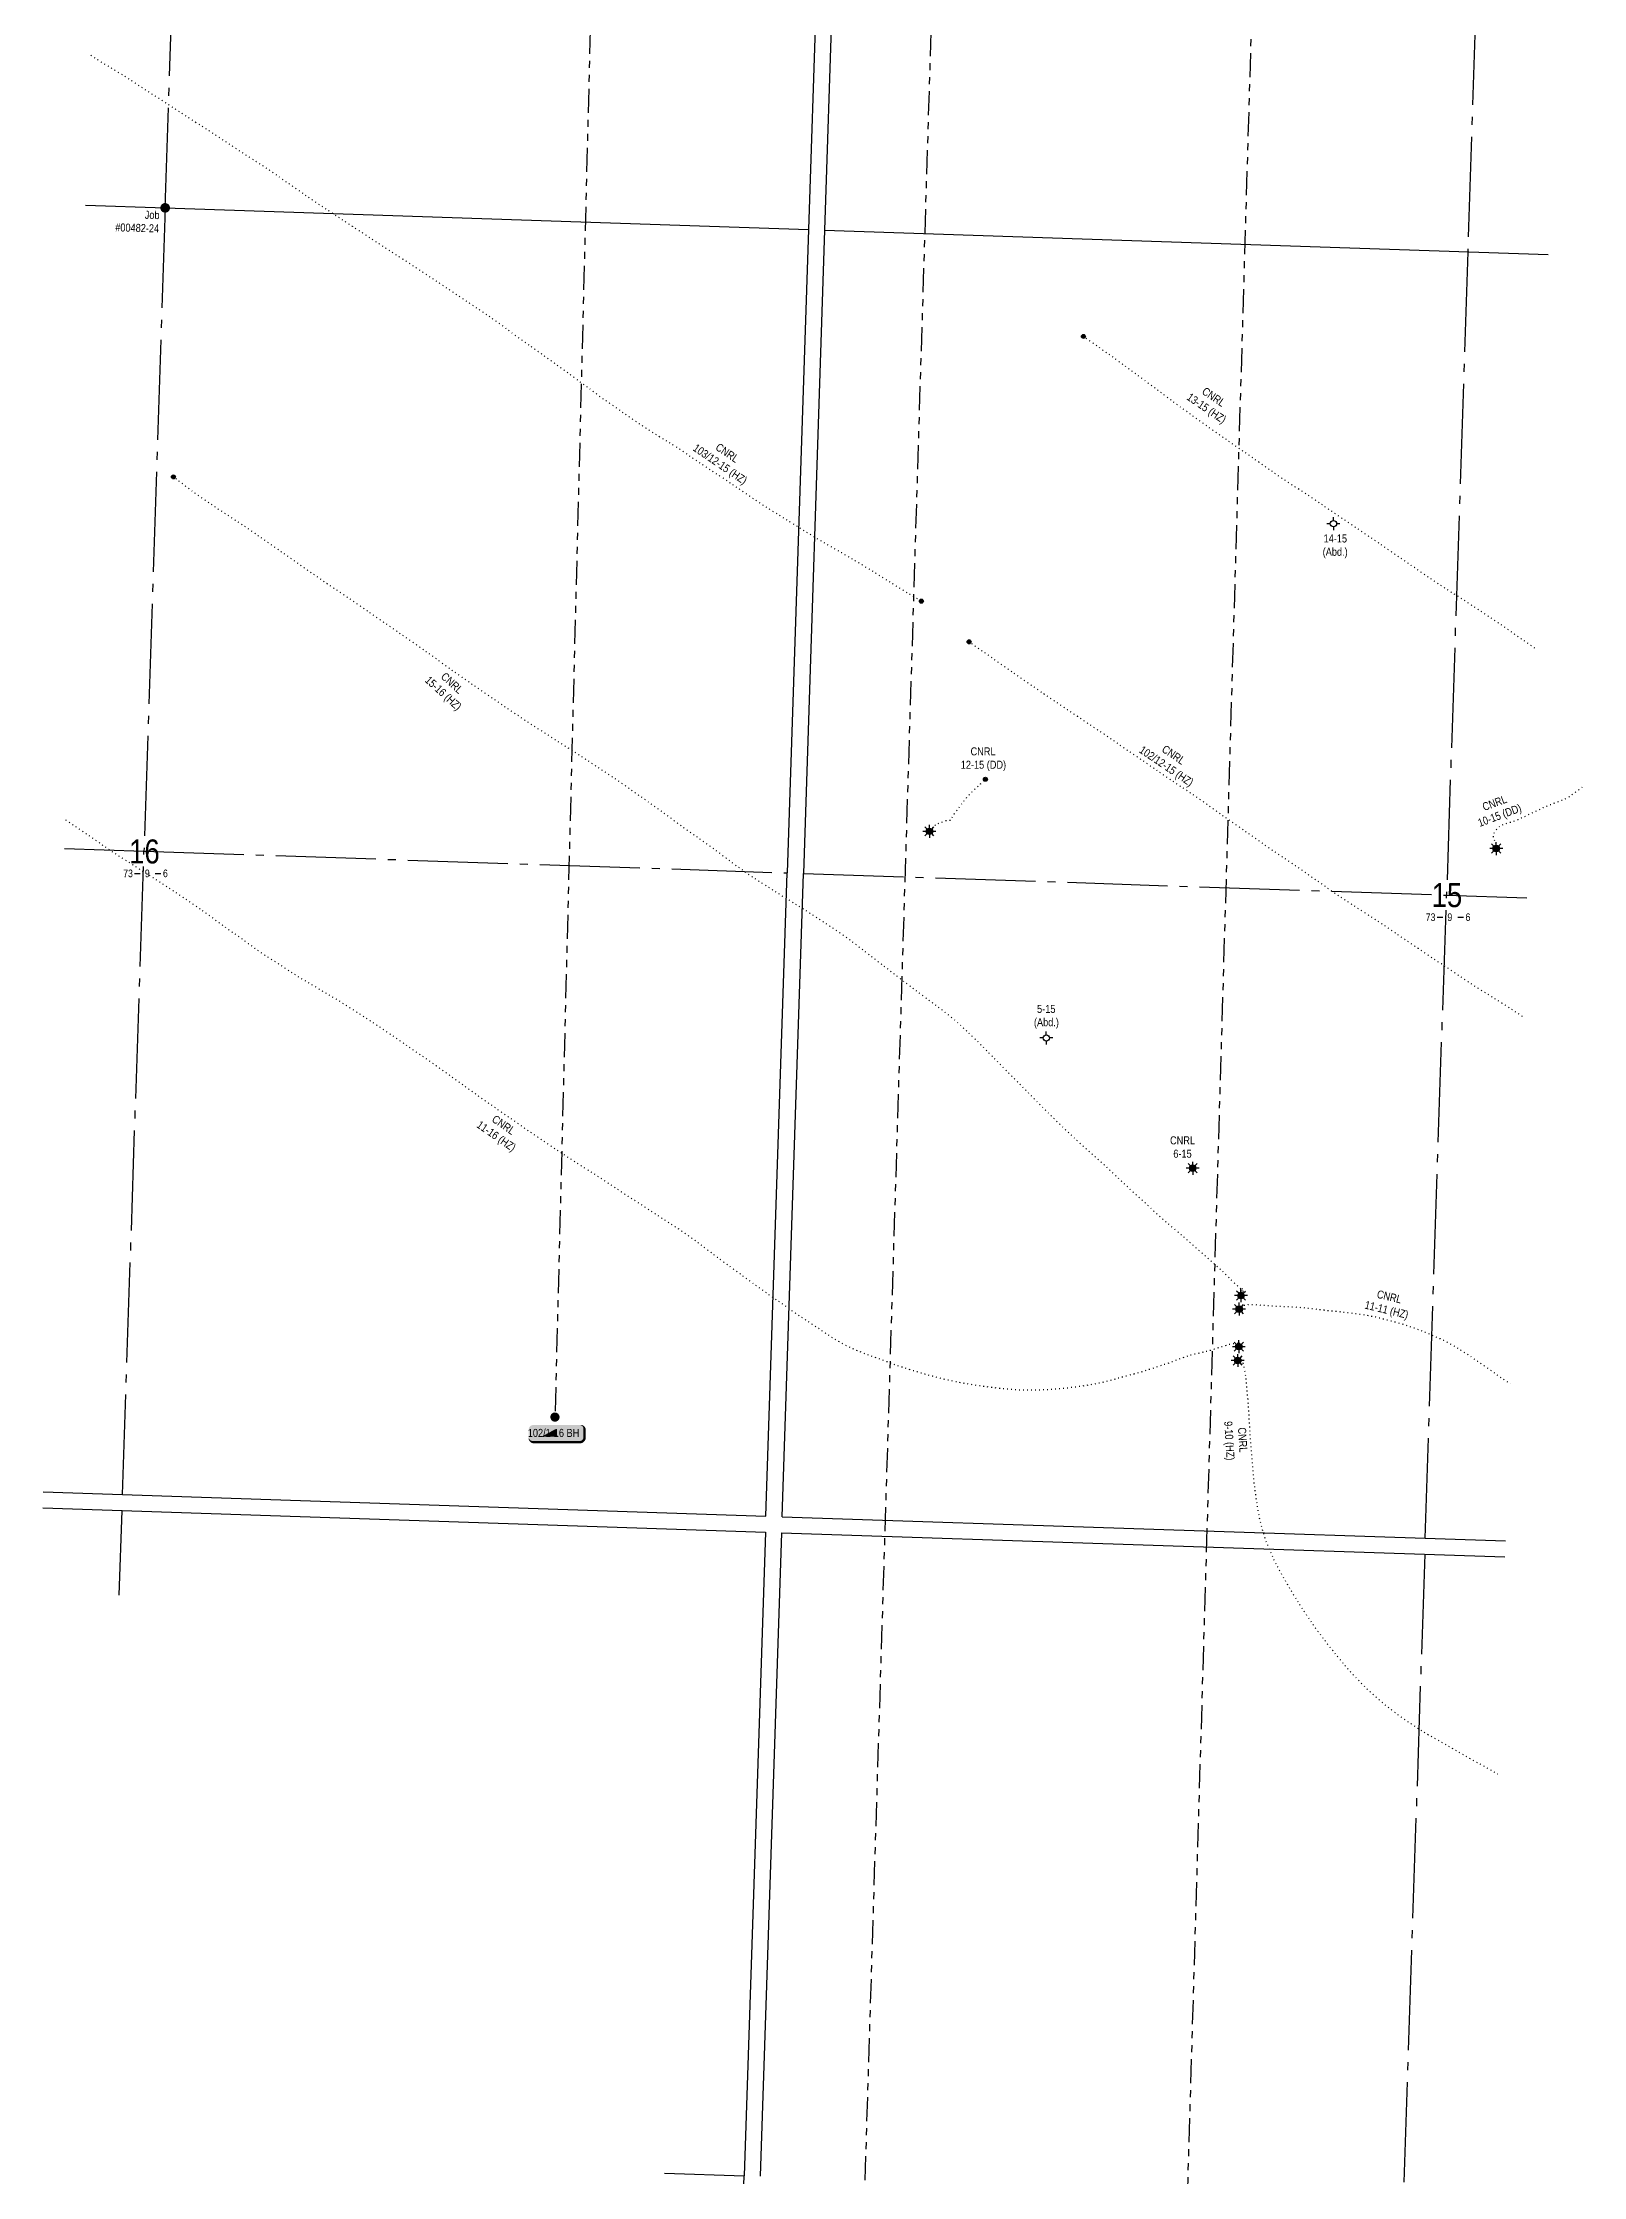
# Model space of a CAD drawing. Extents: x 352640 to 362586, y 6129835 to 6140596.
# Drawn here: x 352640 to 354565, y 6131570 to 6134236 of the extents above; entities that cross this region are included whole.
import ezdxf
from ezdxf.enums import TextEntityAlignment as Align

# ---------------------------------------------------------------- set-up
doc = ezdxf.new("R2010")
doc.units = 0
doc.header["$LTSCALE"] = 5
for name, pattern in [('foc-DOT', [1, 0.2, -0.8]), ('foc-DRILLPATH', [14.75, 6, -1.75, 1.75, -1.75, 1.75, -1.75]), ('foc-QUARTERLINE', [33, 25, -3, 2, -3])]:
    doc.linetypes.add(name, pattern=pattern)
for name, color, linetype in [('10', 1, 'Continuous'), ('9', 3, 'Continuous'), ('ABADATA-DRILL', 8, 'foc-DOT'), ('ABADATA-DRILL-T', 8, 'Continuous'), ('CG-NOTES', 7, 'Continuous'), ('DETAIL-HZ-Existing', 8, 'foc-DOT'), ('DRILL-T', 8, 'Continuous'), ('L-MON', 1, 'Continuous'), ('L-QSEC', 8, 'foc-QUARTERLINE'), ('L-SEC', 7, 'Continuous'), ('L-SECLBL', 7, 'Continuous'), ('P-PDRILLPATH', 12, 'foc-DRILLPATH')]:
    doc.layers.add(name, color=color, linetype=linetype)
doc.styles.add('80', font='ARIALN.TTF', dxfattribs={"height": 10})
doc.styles.add('80L', font='ARIALN.TTF', dxfattribs={"height": 10})
doc.styles.add('SIMPLEX', font='ARIALN.TTF')

# ---------------------------------------------------------------- blocks, each defined once
blk = doc.blocks.new('*U56')
h = blk.add_hatch(color=254)
edge = h.paths.add_edge_path()
edge.add_line((-29, -11.5), (29, -11.5))
edge.add_arc((29, -5.5), 6, 270, 360)
edge.add_line((35, -5.5), (35, 4))
edge.add_arc((29, 4), 6, 0, 90)
edge.add_line((29, 10), (-29, 10))
edge.add_arc((-29, 4), 6, 90, 180)
edge.add_line((-35, 4), (-35, -5.5))
edge.add_arc((-29, -5.5), 6, 180, 270)
at = {"color": 1, "flags": 128}
blk.add_lwpolyline([(-29, -11.5, 3, 3, 0), (29, -11.5, 3, 3, 0.414214), (35, -5.5, 3, 3, 0), (35, 4, 3, 0, 0.414214), (29, 10, 0, 0, 0), (-29, 10, 0, 0, 0.414214), (-35, 4, 0, 0, 0), (-35, -5.5, 0, 3, 0.414214)], format="xyseb", close=True, dxfattribs=at)
blk.add_lwpolyline([(-18.6, -4.6, 0, 10, 0), (0, 0, 5, 5, 0)], format="xyseb", dxfattribs=at)
at = {"color": 1, "style": '80'}
blk.add_attdef('ENTER_TEXT_001', (-36, -5), '', height=10, dxfattribs=at)
blk = doc.blocks.new('plbh')
at = {"layer": 'L-MON'}
h = blk.add_hatch(color=255, dxfattribs=at)
h.dxf.hatch_style = 1
edge = h.paths.add_edge_path()
edge.add_arc((0, 0), 1.16, 0, 360)
h = blk.add_hatch(color=256, dxfattribs=at)
h.dxf.hatch_style = 1
h.paths.add_polyline_path([(-0.96, 0, 1), (0.96, 0, 1)])
h.paths.add_polyline_path([(0.91, 0, -1), (-0.91, 0, -1)], flags=16)
h.paths.add_polyline_path([(0.45, 0, -1), (-0.45, 0, -1)], flags=0)
h = blk.add_hatch(color=256, dxfattribs=at)
h.dxf.hatch_style = 1
h.paths.add_polyline_path([(-0.45, 0, 1), (0.45, 0, 1)])
h.paths.add_polyline_path([(0.4, 0, -1), (-0.4, 0, -1)], flags=16)
at = {"layer": 'L-MON', "color": 240}
for radius in [0.96, 0.91, 0.45, 0.4]:
    blk.add_circle((0, 0), radius, dxfattribs=at)
blk = doc.blocks.new('L-SECLBL')
at = {"layer": '9', "color": 7}
for p, q in [((-5.1, -27.8), (-12.3, -27.8)), ((20.7, -27.8), (13.5, -27.8))]:
    blk.add_line(p, q, dxfattribs=at)
at = {"layer": '10', "color": 2, "style": 'SIMPLEX'}
blk.add_attdef('SEC', text='', height=30, dxfattribs=at).set_placement((0, 0), align=Align.MIDDLE)
at = {"layer": '10', "color": 5, "style": '80L'}
blk.add_attdef('TWP', text='', height=9.5, dxfattribs=at).set_placement((-14.4, -27.4), align=Align.MIDDLE_RIGHT)
blk.add_attdef('RGE', text='', height=9.5, dxfattribs=at).set_placement((3.6, -27.4), align=Align.MIDDLE_CENTER)
blk.add_attdef('MER', text='', height=9.5, dxfattribs=at).set_placement((23.2, -27.4), align=Align.MIDDLE_LEFT)
blk = doc.blocks.new('fdia')
at = {"color": 255, "const_width": 1}
blk.add_lwpolyline([(-0.5, 0, 1), (0.5, 0, 1)], format="xyb", close=True, dxfattribs=at)
blk = doc.blocks.new('Fdiaa')
blk.add_blockref('fdia', (0, 0))
blk = doc.blocks.new('fdib')
at = {"color": 1, "const_width": 1.6}
blk.add_lwpolyline([(-0.4, 0, 1), (0.4, 0, 1)], format="xyb", close=True, dxfattribs=at)
at = {"color": 1}
blk.add_circle((0, 0), 0.8, dxfattribs=at)
blk = doc.blocks.new('Fdibb')
blk.add_blockref('fdib', (0, 0))
blk = doc.blocks.new('fdicc')
for name in ['Fdibb', 'Fdiaa']:
    blk.add_blockref(name, (0, 0))
blk = doc.blocks.new('FDI')
blk.add_blockref('fdicc', (0, 0))
blk = doc.blocks.new('BH-Existing')
at = {"layer": 'ABADATA-DRILL-T'}
h = blk.add_hatch(color=256, dxfattribs=at)
h.dxf.hatch_style = 1
edge = h.paths.add_edge_path()
edge.add_arc((0, 0), 0.5, 0, 360)
blk.add_circle((0, 0), 0.5, dxfattribs=at)
blk = doc.blocks.new('GAS')
h = blk.add_hatch(color=255)
h.dxf.hatch_style = 1
edge = h.paths.add_edge_path()
edge.add_arc((0, 0), 0.9, 0, 360)
for p, q in [((-0.81, 0), (-1.62, 0)), ((-0.57, 0.57), (-1.14, 1.14)), ((0, 0.81), (0, 1.62)), ((0.57, 0.57), (1.14, 1.14)), ((1.62, 0), (0.81, 0)), ((-0.57, -0.57), (-1.14, -1.14)), ((0, -0.81), (0, -1.62)), ((1.14, -1.14), (0.57, -0.57))]:
    blk.add_line(p, q)
blk.add_circle((0, 0), 0.8)
blk = doc.blocks.new('GABD')
for p, q in [((-0.81, 0), (-1.62, 0)), ((0, 0.81), (0, 1.62)), ((1.62, 0), (0.81, 0)), ((0, -0.81), (0, -1.62))]:
    blk.add_line(p, q)
blk.add_circle((0, 0), 0.8)

msp = doc.modelspace()

# ---------------------------------------------------------------- linework, layer by layer
at = {"layer": 'ABADATA-DRILL', "flags": 128}
for points in [[(354503.873, 6133479.604), (354502.03, 6133480.872), (354490.683, 6133488.705), (354479.446, 6133496.545), (354468.209, 6133504.375), (354456.752, 6133512.212), (354445.377, 6133519.796), (354433.903, 6133527.414), (354422.408, 6133535.002), (354410.83, 6133542.483), (354399.198, 6133549.865), (354387.666, 6133557.245), (354376.151, 6133564.824), (354364.83, 6133572.526), (354353.54, 6133580.278), (354342.229, 6133587.99), (354330.696, 6133595.94), (354319.359, 6133603.782), (354307.951, 6133611.558), (354296.499, 6133619.245), (354285.167, 6133626.938), (354273.71, 6133634.775), (354262.269, 6133642.481), (354250.85, 6133650.227), (354239.44, 6133657.972), (354227.999, 6133665.679), (354216.682, 6133673.221), (354205.193, 6133680.669), (354193.657, 6133688.229), (354182.205, 6133695.915), (354170.858, 6133703.759), (354159.617, 6133711.749), (354148.302, 6133719.641), (354136.866, 6133727.528), (354125.499, 6133735.332), (354114.173, 6133743.214), (354102.921, 6133751.175), (354091.605, 6133759.057), (354080.321, 6133766.988), (354069.153, 6133775.086), (354058.005, 6133783.193), (354046.973, 6133791.456), (354035.992, 6133799.798), (354024.866, 6133807.964), (354013.662, 6133816.183), (354002.577, 6133824.378), (353991.461, 6133832.544), (353980.334, 6133840.68), (353969.191, 6133848.627), (353958.026, 6133856.514), (353952.482, 6133860.427), (353940.209, 6133868.981)], [(354136.422, 6132671.871), (354136.422, 6132671.851), (354136.676, 6132671.673), (354136.884, 6132671.606), (354137.11, 6132671.498), (354137.474, 6132671.296), (354137.795, 6132671.036), (354137.926, 6132670.771), (354137.92, 6132670.581), (354137.822, 6132670.335), (354137.573, 6132670.073), (354137.4, 6132669.979), (354137.436, 6132670.147), (354137.487, 6132670.486), (354137.488, 6132670.826), (354137.422, 6132670.948), (354137.321, 6132670.901), (354137.177, 6132670.786), (354137.064, 6132670.72), (354136.933, 6132670.664), (354136.682, 6132670.652), (354136.624, 6132670.704), (354136.488, 6132670.829), (354136.566, 6132671.066), (354137.12, 6132671.508), (354137.625, 6132671.942), (354137.978, 6132672.34), (354138.559, 6132672.951), (354138.885, 6132673.15), (354138.934, 6132672.819), (354139.055, 6132673.135), (354138.84, 6132673.612), (354138.651, 6132674.248), (354138.909, 6132675.09), (354139.125, 6132675.573), (354139.233, 6132676.11), (354139.304, 6132676.738), (354139.335, 6132677.387), (354139.196, 6132678.012), (354138.853, 6132678.533), (354138.447, 6132678.967), (354138.139, 6132679.337), (354137.926, 6132679.554), (354137.81, 6132679.658), (354137.773, 6132679.769), (354137.77, 6132679.959), (354137.716, 6132680.141), (354137.635, 6132680.124), (354137.611, 6132679.714), (354137.661, 6132679.093), (354137.771, 6132678.499), (354137.922, 6132677.914), (354138.084, 6132677.348), (354138.236, 6132676.823), (354138.372, 6132676.388), (354138.679, 6132675.688), (354139.135, 6132675.273), (354139.588, 6132675.058), (354140.024, 6132674.933), (354140.412, 6132674.861), (354140.602, 6132674.844), (354140.869, 6132675.056), (354140.807, 6132675.318), (354140.74, 6132675.39), (354140.73, 6132675.41), (354140.439, 6132675.67), (354139.836, 6132676.2), (354139.681, 6132676.335), (354138.526, 6132677.424), (354136.944, 6132678.896), (354134.973, 6132680.702), (354132.505, 6132682.904), (354129.531, 6132685.533), (354126.234, 6132688.672), (354122.527, 6132692.446), (354118.335, 6132696.655), (354113.749, 6132701.058), (354108.631, 6132705.728), (354102.956, 6132710.767), (354096.891, 6132716.109), (354090.543, 6132721.68), (354083.894, 6132727.551), (354076.79, 6132733.837), (354069.287, 6132740.477), (354062.103, 6132746.776), (354061.266, 6132747.493), (354052.907, 6132754.571), (354044.586, 6132761.588), (354043.409, 6132762.587), (354036.174, 6132768.878), (354027.65, 6132776.691), (354018.901, 6132784.972), (354009.706, 6132793.388), (354000.244, 6132801.923), (353990.703, 6132810.74), (353981.072, 6132819.881), (353971.286, 6132829.196), (353969.918, 6132830.472), (353964.702, 6132835.206), (353956.17, 6132842.789), (353954.48, 6132844.305), (353944.19, 6132853.488), (353934.012, 6132862.746), (353928.83, 6132867.559), (353923.937, 6132872.061), (353913.867, 6132881.537), (353904.023, 6132891.194), (353894.268, 6132900.849), (353884.477, 6132910.595), (353874.819, 6132920.426), (353865.229, 6132930.216), (353855.499, 6132940.01), (353845.848, 6132949.741), (353836.149, 6132959.574), (353826.461, 6132969.396), (353816.782, 6132979.209), (353807.068, 6132988.892), (353797.183, 6132998.511), (353787.143, 6133007.995), (353776.801, 6133017.129), (353766.022, 6133025.737), (353755.114, 6133033.76), (353744.031, 6133041.948), (353733, 6133050.194), (353722.028, 6133058.409), (353711.081, 6133066.792), (353700.176, 6133075.225), (353689.298, 6133083.566), (353678.441, 6133091.907), (353667.516, 6133100.35), (353656.591, 6133108.793), (353645.512, 6133117.091), (353634.242, 6133125.055), (353622.77, 6133132.696), (353611.184, 6133140.19), (353599.568, 6133147.676), (353587.997, 6133155.03), (353576.264, 6133162.289), (353564.548, 6133169.498), (353552.877, 6133176.845), (353541.316, 6133184.199), (353529.742, 6133191.733), (353518.261, 6133199.404), (353504.701, 6133208.894), (353493.661, 6133217.191), (353482.791, 6133225.472), (353471.636, 6133233.582), (353460.335, 6133241.528), (353449.023, 6133249.463), (353437.795, 6133257.486), (353426.63, 6133265.607), (353415.644, 6133273.712), (353404.489, 6133281.832), (353393.216, 6133289.737), (353381.905, 6133297.672), (353370.646, 6133305.676), (353359.302, 6133313.543), (353347.861, 6133321.192), (353336.377, 6133328.744), (353324.934, 6133336.323), (353313.391, 6133343.917), (353301.854, 6133351.37), (353291.889, 6133357.68), (353280.26, 6133365.096), (353268.664, 6133372.581), (353257.036, 6133380.007), (353245.513, 6133387.609), (353234.032, 6133395.24), (353222.551, 6133402.911), (353211.123, 6133410.641), (353199.727, 6133418.429), (353188.401, 6133426.245), (353176.911, 6133434.197), (353164.001, 6133443.115), (353152.708, 6133450.99), (353141.499, 6133459.012), (353130.383, 6133467.092), (353119.174, 6133475.104), (353108.002, 6133483.015), (353102.283, 6133487.055), (353096.689, 6133490.91), (353085.35, 6133498.617), (353075.558, 6133505.312), (353064.204, 6133513.159), (353052.839, 6133520.986), (353041.562, 6133528.751), (353030.161, 6133536.699), (353018.845, 6133544.505), (353007.364, 6133552.146), (352995.863, 6133559.798), (352985.102, 6133567.135), (352973.768, 6133574.991), (352962.575, 6133582.883), (352951.283, 6133590.808), (352939.949, 6133598.664), (352928.626, 6133606.53), (352917.313, 6133614.436), (352905.989, 6133622.302), (352894.623, 6133630.079), (352883.162, 6133637.719), (352871.586, 6133645.234), (352860.052, 6133652.796), (352848.593, 6133660.497), (352837.227, 6133668.284), (352826.029, 6133676.336), (352816.055, 6133683.857), (352803.342, 6133693.58)], [(354488.616, 6133019.315), (354485.64, 6133021.3), (354474.185, 6133028.887), (354462.908, 6133036.108), (354457.046, 6133039.751), (354451.224, 6133043.392), (354445.371, 6133047.045), (354439.42, 6133050.731), (354433.656, 6133054.33), (354427.786, 6133058.033), (354422.027, 6133061.783), (354415.909, 6133065.874), (354410.234, 6133069.741), (354404.581, 6133073.657), (354398.894, 6133077.494), (354393.155, 6133081.233), (354387.336, 6133084.964), (354381.528, 6133088.745), (354375.791, 6133092.574), (354370.175, 6133096.399), (354364.47, 6133100.287), (354358.765, 6133104.154), (354353.071, 6133108.032), (354347.355, 6133111.88), (354341.587, 6133115.67), (354335.85, 6133119.478), (354330.165, 6133123.345), (354324.511, 6133127.251), (354318.797, 6133131.129), (354313.05, 6133134.939), (354307.311, 6133138.687), (354301.542, 6133142.437), (354295.695, 6133146.259), (354290.015, 6133149.976), (354284.236, 6133153.736), (354278.458, 6133157.497), (354272.689, 6133161.256), (354266.91, 6133165.006), (354261.132, 6133168.777), (354255.406, 6133172.625), (354249.743, 6133176.531), (354244.09, 6133180.487), (354238.438, 6133184.433), (354232.786, 6133188.389), (354227.163, 6133192.314), (354222.096, 6133195.841), (354216.484, 6133199.796), (354210.832, 6133203.742), (354205.226, 6133207.586), (354199.422, 6133211.497), (354193.696, 6133215.336), (354187.971, 6133219.184), (354182.244, 6133223.023), (354176.518, 6133226.861), (354170.746, 6133230.821), (354165.172, 6133234.724), (354160.518, 6133237.998), (354153.889, 6133242.656), (354148.247, 6133246.611), (354142.673, 6133250.525), (354136.111, 6133255.101), (354131.337, 6133258.388), (354125.674, 6133262.314), (354120.031, 6133266.25), (354114.389, 6133270.216), (354108.768, 6133274.201), (354103.07, 6133278.278), (354097.548, 6133282.24), (354091.917, 6133286.225), (354086.243, 6133290.142), (354080.627, 6133293.967), (354074.843, 6133297.887), (354069.117, 6133301.725), (354063.381, 6133305.544), (354057.577, 6133309.445), (354051.939, 6133313.241), (354046.224, 6133317.089), (354040.519, 6133320.956), (354034.824, 6133324.854), (354029.151, 6133328.771), (354024.123, 6133332.226), (354017.196, 6133336.974), (354011.424, 6133340.934), (354005.828, 6133344.788), (354000.035, 6133348.719), (353994.408, 6133352.514), (353988.781, 6133356.339), (353983.009, 6133360.279), (353977.403, 6133364.123), (353971.652, 6133368.103), (353966.056, 6133371.967), (353960.263, 6133375.877), (353954.537, 6133379.716), (353948.79, 6133383.535), (353943.142, 6133387.301), (353937.367, 6133391.171), (353933.177, 6133393.979), (353925.876, 6133398.879), (353920.228, 6133402.675), (353914.424, 6133406.566), (353908.776, 6133410.362), (353902.962, 6133414.243), (353897.293, 6133417.999), (353891.51, 6133421.92), (353887.557, 6133424.63), (353880.23, 6133429.671), (353874.468, 6133433.64), (353868.862, 6133437.485), (353863.101, 6133441.455), (353857.486, 6133445.319), (353851.734, 6133449.299), (353846.18, 6133453.181), (353840.45, 6133457.21), (353834.72, 6133461.229), (353829.156, 6133465.132), (353823.543, 6133469.066), (353812.229, 6133476.999), (353797.337, 6133487.459)], [(353747.751, 6133250.694), (353749.795, 6133252.327), (353751.59, 6133254.278), (353753.335, 6133256.521), (353755.141, 6133258.502), (353757.188, 6133260.194), (353759.995, 6133260.982), (353763.162, 6133262.087), (353766.552, 6133263.856), (353770.939, 6133264.651), (353772.844, 6133264.768), (353772.924, 6133264.765), (353773.153, 6133264.757), (353773.404, 6133264.759), (353773.644, 6133264.761), (353773.844, 6133264.765), (353774.068, 6133264.877), (353774.317, 6133265.149), (353774.622, 6133265.609), (353774.994, 6133266.277), (353775.452, 6133267.102), (353776.014, 6133268.084), (353776.68, 6133269.162), (353777.387, 6133270.259), (353778.103, 6133271.356), (353778.797, 6133272.383), (353779.73, 6133273.672), (353780.693, 6133274.961), (353781.739, 6133276.337), (353782.806, 6133277.752), (353783.854, 6133279.168), (353784.944, 6133280.682), (353786.056, 6133282.246), (353787.157, 6133283.78), (353788.227, 6133285.265), (353789.346, 6133286.738), (353790.535, 6133288.209), (353791.66, 6133289.552), (353792.94, 6133291.07), (353794.138, 6133292.521), (353795.317, 6133293.983), (353796.515, 6133295.423), (353797.731, 6133296.803), (353798.996, 6133298.152), (353800.351, 6133299.488), (353801.757, 6133300.871), (353803.173, 6133302.245), (353804.555, 6133303.51), (353805.935, 6133304.694), (353807.355, 6133305.908), (353808.818, 6133307.18), (353810.293, 6133308.521), (353811.76, 6133309.923), (353813.177, 6133311.337), (353814.843, 6133313.022), (353815.567, 6133313.748), (353817.644, 6133315.74)], [(354455.813, 6133229.204), (354455.628, 6133230.861), (354455.475, 6133232.296), (354455.572, 6133234.033), (354455.391, 6133236.14), (354454.194, 6133238.66), (354452.811, 6133241.326), (354452.259, 6133243.395), (354452.338, 6133245.163), (354452.979, 6133247.313), (354453.925, 6133249.622), (354454.078, 6133250.007), (354454.131, 6133250.115), (354454.208, 6133250.313), (354454.218, 6133250.323), (354454.305, 6133250.54), (354454.454, 6133250.815), (354454.696, 6133251.167), (354455.062, 6133251.635), (354455.521, 6133252.21), (354456.062, 6133252.853), (354456.674, 6133253.513), (354457.337, 6133254.201), (354458.031, 6133254.928), (354458.735, 6133255.665), (354459.47, 6133256.421), (354460.275, 6133257.155), (354461.196, 6133257.785), (354462.295, 6133258.369), (354463.574, 6133258.907), (354464.981, 6133259.431), (354466.468, 6133259.932), (354468.015, 6133260.441), (354469.633, 6133260.958), (354471.3, 6133261.463), (354473.037, 6133261.976), (354474.867, 6133262.546), (354476.809, 6133263.212), (354478.834, 6133263.946), (354480.911, 6133264.738), (354483.03, 6133265.598), (354485.2, 6133266.517), (354487.352, 6133267.466), (354489.383, 6133268.38), (354491.476, 6133269.351), (354492.99, 6133270.081), (354494.678, 6133270.906), (354496.243, 6133271.665), (354497.758, 6133272.395), (354499.262, 6133273.116), (354500.716, 6133273.838), (354502.119, 6133274.532), (354503.561, 6133275.185), (354505.092, 6133275.814), (354506.716, 6133276.511), (354508.401, 6133277.256), (354510.086, 6133278.011), (354511.741, 6133278.756), (354513.267, 6133279.516), (354514.653, 6133280.301), (354516.027, 6133281.036), (354517.42, 6133281.71), (354518.862, 6133282.353), (354520.352, 6133282.964), (354521.862, 6133283.544), (354523.36, 6133284.085), (354524.829, 6133284.637), (354526.267, 6133285.19), (354527.686, 6133285.733), (354529.114, 6133286.276), (354530.572, 6133286.808), (354532.01, 6133287.341), (354533.417, 6133287.865), (354534.815, 6133288.379), (354536.283, 6133288.911), (354537.751, 6133289.443), (354539.168, 6133289.966), (354540.537, 6133290.511), (354541.877, 6133291.107), (354543.208, 6133291.754), (354544.501, 6133292.441), (354545.827, 6133293.198), (354546.94, 6133293.911), (354548.138, 6133294.732), (354549.337, 6133295.603), (354550.548, 6133296.533), (354551.819, 6133297.462), (354553.089, 6133298.37), (354554.35, 6133299.289), (354555.62, 6133300.207), (354556.9, 6133301.106), (354558.159, 6133301.984), (354559.358, 6133302.825), (354560.485, 6133303.658), (354561.552, 6133304.463), (354562.568, 6133305.25), (354562.907, 6133305.519), (354564.631, 6133306.823)], [(354134.278, 6132606.916), (354134.278, 6132606.906), (354134.275, 6132606.816), (354134.318, 6132606.594), (354134.387, 6132606.282), (354134.497, 6132605.958), (354134.763, 6132605.86), (354135.113, 6132605.848), (354135.806, 6132605.925), (354136.426, 6132606.215), (354137.146, 6132606.531), (354136.693, 6132606.436), (354136.493, 6132606.433), (354136.386, 6132606.536), (354136.3, 6132606.639), (354136.114, 6132607.085), (354136.2, 6132607.573), (354136.369, 6132608.137), (354136.653, 6132609.158), (354136.978, 6132609.908), (354136.593, 6132610.39), (354135.399, 6132610.86), (354134.244, 6132611.048), (354133.863, 6132611.321), (354134.03, 6132611.535), (354133.638, 6132611.758), (354132.82, 6132612.125), (354132.732, 6132611.598), (354133.114, 6132611.056), (354133.243, 6132611.021), (354133.273, 6132611.01), (354133.262, 6132610.981), (354133.019, 6132610.889), (354132.445, 6132610.787), (354132.204, 6132610.755), (354131.542, 6132610.707), (354130.29, 6132610.649), (354128.697, 6132610.571), (354126.79, 6132610.364), (354124.556, 6132609.968), (354121.913, 6132609.295), (354118.852, 6132608.395), (354115.427, 6132607.338), (354111.747, 6132606.179), (354107.804, 6132604.909), (354103.538, 6132603.549), (354098.993, 6132602.229), (354094.362, 6132601.011), (354089.732, 6132599.864), (354085.045, 6132598.768), (354080.347, 6132597.663), (354075.849, 6132596.561), (354071.418, 6132595.357), (354066.989, 6132593.903), (354062.453, 6132592.242), (354057.672, 6132590.439), (354052.648, 6132588.534), (354047.352, 6132586.579), (354041.787, 6132584.672), (354035.973, 6132582.763), (354029.925, 6132580.762), (354023.624, 6132578.669), (354017.032, 6132576.556), (354010.063, 6132574.506), (354003.209, 6132572.631), (354002.855, 6132572.533), (353995.598, 6132570.572), (353988.331, 6132568.591), (353981.095, 6132566.659), (353973.858, 6132564.697), (353968.702, 6132563.327), (353966.644, 6132562.815), (353959.166, 6132561.111), (353951.554, 6132559.612), (353943.849, 6132558.306), (353935.967, 6132557.116), (353927.909, 6132556.041), (353919.694, 6132555.052), (353911.364, 6132554.207), (353903.05, 6132553.551), (353894.599, 6132553), (353886.113, 6132552.589), (353877.534, 6132552.373), (353868.852, 6132552.409), (353860.138, 6132552.667), (353851.351, 6132553.137), (353842.542, 6132553.848), (353833.661, 6132554.811), (353824.706, 6132555.947), (353815.684, 6132557.165), (353806.595, 6132558.475), (353797.469, 6132559.907), (353788.329, 6132561.499), (353779.134, 6132563.253), (353769.887, 6132565.249), (353762.622, 6132566.979), (353760.648, 6132567.474), (353751.494, 6132569.847), (353741.819, 6132572.517), (353732.615, 6132575.211), (353731.664, 6132575.493), (353723.504, 6132577.983), (353714.359, 6132580.926), (353705.24, 6132584.078), (353696.176, 6132587.377), (353687.342, 6132590.65), (353687.134, 6132590.727), (353678.029, 6132593.978), (353668.934, 6132597.259), (353659.93, 6132600.828), (353651.075, 6132604.701), (353642.359, 6132608.86), (353633.868, 6132613.441), (353625.663, 6132618.503), (353617.61, 6132623.941), (353609.608, 6132629.407), (353601.551, 6132634.734), (353593.483, 6132640.012), (353585.427, 6132645.349), (353577.465, 6132650.813), (353569.566, 6132656.376), (353561.648, 6132661.939), (353553.676, 6132667.403), (353545.715, 6132672.908), (353537.818, 6132678.52), (353529.972, 6132684.17), (353522.177, 6132689.829), (353514.351, 6132695.479), (353506.526, 6132701.159), (353498.722, 6132706.858), (353490.888, 6132712.558), (353483.105, 6132718.307), (353475.374, 6132724.104), (353467.616, 6132729.981), (353459.916, 6132735.807), (353452.164, 6132741.585), (353444.298, 6132747.226), (353436.336, 6132752.68), (353428.256, 6132757.918), (353420.156, 6132763.127), (353412.047, 6132768.396), (353403.897, 6132773.607), (353395.866, 6132778.803), (353387.778, 6132784.082), (353379.679, 6132789.35), (353371.582, 6132794.649), (353363.525, 6132799.977), (353355.468, 6132805.284), (353347.459, 6132810.53), (353339.361, 6132815.829), (353331.448, 6132820.941), (353323.276, 6132826.103), (353315.124, 6132831.283), (353307.005, 6132836.522), (353298.815, 6132841.734), (353290.684, 6132846.944), (353282.617, 6132852.262), (353274.604, 6132857.678), (353266.62, 6132863.093), (353258.595, 6132868.469), (353250.592, 6132873.905), (353242.642, 6132879.419), (353234.722, 6132884.932), (353226.791, 6132890.445), (353218.87, 6132895.928), (353210.929, 6132901.422), (353202.938, 6132906.927), (353194.998, 6132912.441), (353187.08, 6132918.034), (353179.205, 6132923.715), (353171.359, 6132929.366), (353163.524, 6132935.026), (353155.688, 6132940.676), (353147.831, 6132946.287), (353140.032, 6132951.846), (353132.153, 6132957.408), (353124.203, 6132962.922), (353116.213, 6132968.447), (353108.261, 6132973.921), (353100.299, 6132979.365), (353092.336, 6132984.81), (353084.423, 6132990.232), (353076.45, 6132995.677), (353068.457, 6133001.092), (353060.522, 6133006.476), (353052.476, 6133011.833), (353044.347, 6133017.063), (353036.186, 6133022.263), (353028.057, 6133027.523), (353019.929, 6133032.793), (353011.772, 6133037.814), (353003.413, 6133042.761), (352995.094, 6133047.727), (352986.837, 6133052.731), (352978.537, 6133057.666), (352970.186, 6133062.533), (352961.826, 6133067.48), (352953.603, 6133072.593), (352945.474, 6133077.863), (352937.398, 6133083.201), (352929.3, 6133088.48), (352921.139, 6133093.681), (352913.072, 6133098.978), (352905.132, 6133104.502), (352897.265, 6133110.133), (352889.43, 6133115.813), (352881.574, 6133121.434), (352873.614, 6133126.979), (352865.854, 6133132.506), (352858.071, 6133138.235), (352850.308, 6133143.953), (352842.45, 6133149.554), (352834.51, 6133155.077), (352826.579, 6133160.581), (352818.608, 6133166.055), (352810.612, 6133171.401), (352802.535, 6133176.719), (352794.437, 6133182.007), (352786.338, 6133187.256), (352778.209, 6133192.496), (352770.078, 6133197.706), (352761.928, 6133202.926), (352753.777, 6133208.127), (352745.615, 6133213.278), (352737.442, 6133218.399), (352729.343, 6133223.668), (352721.329, 6133229.064), (352713.346, 6133234.499), (352705.415, 6133240.012), (352697.485, 6133245.525), (352689.502, 6133250.95), (352681.48, 6133256.407), (352673.496, 6133261.832), (352668.231, 6133265.392)], [(354135.927, 6132656.856), (354135.907, 6132656.857), (354135.756, 6132656.852), (354135.516, 6132656.83), (354135.195, 6132656.8), (354134.662, 6132656.728), (354134.009, 6132656.639), (354133.379, 6132656.64), (354132.828, 6132656.608), (354132.5, 6132656.389), (354132.346, 6132655.974), (354132.267, 6132655.376), (354132.265, 6132654.716), (354132.306, 6132654.155), (354132.415, 6132653.811), (354132.522, 6132653.717), (354132.574, 6132653.766), (354132.701, 6132654.002), (354132.963, 6132654.333), (354133.27, 6132654.553), (354133.53, 6132654.564), (354133.752, 6132654.317), (354133.855, 6132654.094), (354133.869, 6132653.913), (354133.865, 6132653.783), (354133.883, 6132653.732), (354133.953, 6132653.74), (354134.053, 6132653.737), (354134.272, 6132653.71), (354134.624, 6132653.748), (354135.09, 6132653.923), (354135.576, 6132654.107), (354135.907, 6132654.126), (354136.279, 6132654.213), (354136.752, 6132654.288), (354137.233, 6132654.302), (354137.545, 6132654.382), (354137.537, 6132654.732), (354137.515, 6132655.273), (354137.579, 6132655.691), (354137.669, 6132656.308), (354137.551, 6132656.682), (354137.59, 6132656.931), (354138.117, 6132657.154), (354138.681, 6132657.585), (354138.796, 6132657.731), (354138.467, 6132657.452), (354138.224, 6132657.35), (354138.206, 6132657.411), (354138.404, 6132657.674), (354138.595, 6132658.008), (354138.873, 6132658.229), (354139.367, 6132658.353), (354139.589, 6132658.405), (354139.629, 6132658.404), (354140.212, 6132658.485), (354140.503, 6132658.525), (354141.568, 6132658.68), (354143.579, 6132658.994), (354146.072, 6132659.342), (354149.12, 6132659.581), (354152.581, 6132659.557), (354156.692, 6132659.261), (354161.511, 6132658.872), (354166.699, 6132658.491), (354172.268, 6132658.087), (354178.365, 6132657.656), (354185.037, 6132657.335), (354192.401, 6132657.112), (354200.682, 6132656.759), (354208.977, 6132656.215), (354218.131, 6132655.353), (354228.234, 6132654.159), (354238.567, 6132652.948), (354240.292, 6132652.761), (354249.182, 6132651.787), (354259.759, 6132650.678), (354270.633, 6132649.508), (354281.8, 6132648.11), (354293.205, 6132646.343), (354304.883, 6132644.037), (354316.732, 6132641.175), (354328.691, 6132638.019), (354340.789, 6132634.529), (354352.969, 6132630.476), (354365.139, 6132625.813), (354373.329, 6132622.422), (354385.592, 6132616.945), (354389.796, 6132614.896), (354397.672, 6132610.775), (354409.568, 6132603.88), (354421.166, 6132596.435), (354423.123, 6132595.12), (354432.532, 6132588.668), (354443.836, 6132580.793), (354455.158, 6132572.877), (354466.533, 6132565.049), (354473.408, 6132560.453)], [(354133.782, 6132591.901), (354133.782, 6132591.901), (354133.682, 6132591.884), (354133.35, 6132591.825), (354132.92, 6132591.829), (354132.059, 6132592.127), (354131.336, 6132592.621), (354130.662, 6132592.824), (354130.231, 6132592.508), (354129.93, 6132592.178), (354129.778, 6132592.113), (354129.729, 6132592.124), (354129.245, 6132592.32), (354129.197, 6132592.392), (354129.467, 6132592.083), (354130.01, 6132590.955), (354130.413, 6132590.721), (354131.022, 6132590.991), (354131.734, 6132590.448), (354132.896, 6132589.579), (354133.734, 6132589.511), (354134.079, 6132589.67), (354134.209, 6132589.986), (354134.493, 6132590.687), (354135.301, 6132590.94), (354136.526, 6132590.48), (354136.85, 6132589.369), (354137.346, 6132588.942), (354137.406, 6132588.95), (354137.647, 6132588.982), (354137.768, 6132588.988), (354137.946, 6132588.932), (354138.277, 6132588.651), (354138.618, 6132588.09), (354139.011, 6132587.257), (354139.454, 6132586.152), (354139.857, 6132584.718), (354140.238, 6132582.925), (354140.686, 6132580.73), (354141.241, 6132578.17), (354141.796, 6132575.271), (354142.292, 6132572.124), (354142.682, 6132568.77), (354143.002, 6132565.129), (354143.303, 6132561.217), (354143.718, 6132556.832), (354144.223, 6132552.115), (354144.752, 6132547.255), (354145.336, 6132541.615), (354145.865, 6132535.495), (354146.259, 6132528.951), (354146.566, 6132522.198), (354146.9, 6132515.335), (354147.344, 6132508.189), (354147.841, 6132500.82), (354148.362, 6132493.271), (354148.909, 6132485.601), (354149.489, 6132477.709), (354150.153, 6132469.645), (354150.903, 6132461.458), (354151.68, 6132453.19), (354152.435, 6132444.852), (354153.228, 6132436.444), (354154.181, 6132428.04), (354155.359, 6132419.488), (354156.683, 6132410.792), (354158.123, 6132401.992), (354159.821, 6132393.134), (354161.898, 6132384.242), (354164.385, 6132375.338), (354167.254, 6132366.511), (354170.525, 6132357.7), (354174.129, 6132349.029), (354178.127, 6132340.444), (354182.508, 6132331.947), (354187.131, 6132323.522), (354188.738, 6132320.688), (354191.596, 6132315.733), (354196.471, 6132307.379), (354197.267, 6132306.013), (354201.397, 6132299.014), (354206.415, 6132290.736), (354211.554, 6132282.484), (354216.807, 6132274.339), (354222.245, 6132266.357), (354227.806, 6132258.451), (354233.459, 6132250.612), (354239.235, 6132242.859), (354245.123, 6132235.173), (354251.104, 6132227.583), (354257.218, 6132220.079), (354263.375, 6132212.644), (354269.634, 6132205.285), (354276.087, 6132198.07), (354282.746, 6132190.988), (354289.51, 6132184.093), (354296.44, 6132177.353), (354303.545, 6132170.786), (354310.838, 6132164.454), (354318.328, 6132158.325), (354325.922, 6132152.322), (354333.653, 6132146.516), (354341.562, 6132140.953), (354349.545, 6132135.528), (354357.611, 6132130.19), (354365.794, 6132125.069), (354374.157, 6132120.231), (354382.604, 6132115.511), (354391.039, 6132110.731), (354399.313, 6132105.937), (354407.516, 6132101.105), (354415.877, 6132096.227), (354424.314, 6132091.518), (354432.864, 6132086.894), (354441.343, 6132082.233), (354449.73, 6132077.525), (354457.261, 6132073.28)]]:
    msp.add_lwpolyline(points, dxfattribs=at)
at = {"layer": 'L-QSEC'}
for p, q in [((354420.237, 6133974.671), (354393.722, 6133170.983)), ((352739.832, 6132422.09), (352766.497, 6133225.981)), ((354367.072, 6132367.576), (354393.722, 6133170.983)), ((352735.668, 6132296.565), (352739.165, 6132401.986)), ((354366.445, 6132347.471), (354339.89, 6131543.496)), ((354366.396, 6132347.187), (354366.406, 6132347.473)), ((353416.615, 6131574.27), (353516.294, 6131570.948))]:
    msp.add_line(p, q, dxfattribs=at)
at = {"layer": 'L-QSEC', "flags": 128}
for points in [[(354446.741, 6134778.05), (354420.237, 6133974.671)], [(352667.171, 6133229.338), (352766.497, 6133225.981)], [(352766.497, 6133225.981), (353570.179, 6133198.818)], [(353590.279, 6133198.138), (354393.722, 6133170.983)], [(354393.722, 6133170.983), (354494.179, 6133167.587)]]:
    msp.add_lwpolyline(points, dxfattribs=at)
at = {"layer": 'L-SEC'}
for p, q in [((353620.718, 6134730.725), (353596.693, 6134002.506)), ((353640.819, 6134730.062), (353616.794, 6134001.843)), ((353596.693, 6134002.506), (353570.179, 6133198.818)), ((353616.794, 6134001.843), (353590.28, 6133198.155)), ((353543.52, 6132395.126), (353570.179, 6133198.818)), ((353563.623, 6132394.454), (353590.283, 6133198.151)), ((352640.01, 6132405.312), (353542.853, 6132375.022)), ((352640.673, 6132425.416), (353543.527, 6132395.126)), ((353542.853, 6132375.022), (353516.294, 6131570.948)), ((353562.957, 6132374.358), (353536.398, 6131570.284)), ((353543.525, 6132395.126), (353543.526, 6132395.126)), ((353562.956, 6132374.355), (353562.957, 6132374.357)), ((353562.956, 6132374.35), (354466.572, 6132344.122)), ((353563.623, 6132394.454), (354467.252, 6132364.225)), ((353489.668, 6130766.968), (353516.294, 6131570.948))]:
    msp.add_line(p, q, dxfattribs=at)
at = {"layer": 'L-SEC', "flags": 128}
msp.add_lwpolyline([(353616.794, 6134001.827), (354520.797, 6133971.273)], dxfattribs=at)
at = {"layer": 'P-PDRILLPATH', "flags": 128}
for points in [[(353961.369, 6135775.315), (353355.874, 6135506.821), (353279.956, 6132518.842)], [(353971.368, 6135774.97), (354185.854, 6135480.839), (354040.972, 6130566.856)], [(353940.734, 6135755.98), (353787.863, 6135494.83), (353645.974, 6130878.849)]]:
    msp.add_lwpolyline(points, dxfattribs=at)

# ---------------------------------------------------------------- block references
at = {"layer": 'ABADATA-DRILL-T', "xscale": 4.998731350000005, "yscale": 4.998731350000005}
for name, p, zscale in [('BH-Existing', (353940.209, 6133868.981), 5.000000000000012), ('BH-Existing', (352803.342, 6133693.58), 5.000000000000012), ('GABD', (354252.459, 6133635.084), 4.99999999999999), ('BH-Existing', (353737.667, 6133538.269), 5.000000000000012), ('BH-Existing', (353797.337, 6133487.459), 5.000000000000012), ('BH-Existing', (353817.644, 6133315.74), 5.000000000000012), ('GABD', (353893.806, 6132992.548), 19.99999999379077)]:
    msp.add_blockref(name, p, dxfattribs=dict(at, zscale=zscale))
at = {"layer": 'CG-NOTES', "color": 3, "xscale": 0.99974627, "yscale": 0.99974627, "zscale": 0.99974627}
msp.add_blockref('*U56', (353282.04, 6132499.087), dxfattribs=at).add_auto_attribs({'ENTER_TEXT_001': '102/1-16 BH'})
at = {"layer": 'DRILL-T', "xscale": 4.998731350000005, "yscale": 4.998731350000005}
for p, zscale in [((353747.751, 6133250.694), 4.998729099999985), ((354455.813, 6133229.204), 4.998729099999985), ((354076.62, 6132829.842), 19.99491639379232), ((354136.933, 6132670.664), 4.998729099999985), ((354134.624, 6132653.748), 4.998729099999985), ((354134.275, 6132606.816), 4.998729099999985), ((354132.896, 6132589.579), 4.998729099999985)]:
    msp.add_blockref('GAS', p, dxfattribs=dict(at, zscale=zscale))
at = {"layer": 'L-MON', "color": 3, "xscale": 4.998731350000004, "yscale": 4.998731350000004, "zscale": 4.998731350000004}
msp.add_blockref('plbh', (353279.956, 6132518.842), dxfattribs=at)
at = {"layer": 'L-SECLBL', "color": 1, "xscale": 0.99974627, "yscale": 0.99974627, "zscale": 0.99974627}
for p, values in [((352767.075, 6133225.556), {'SEC': '16', 'TWP': '73', 'RGE': '9', 'MER': '6'}), ((354394.257, 6133170.837), {'SEC': '15', 'TWP': '73', 'RGE': '9', 'MER': '6'})]:
    msp.add_blockref('L-SECLBL', p, dxfattribs=at).add_auto_attribs(values)

# ---------------------------------------------------------------- texts
at = {"layer": 'ABADATA-DRILL', "attachment_point": 1, "style": '80L'}
for s, insert, char_height in [('\\pi17.88;14-15\\P\\pi16.771;(Abd.)', (354222.259, 6133621.655), 9.99746), ('\\pi20.676;5-15\\P\\pi16.768;(Abd.)', (353861.548, 6133033.859), 10)]:
    msp.add_mtext_dynamic_manual_height_columns(s, width=63.34419, gutter_width=50, heights=[0], dxfattribs=dict(at, insert=insert, char_height=char_height))
at = {"layer": 'DETAIL-HZ-Existing', "char_height": 9.99746, "attachment_point": 1, "style": '80L'}
for s, width, insert, rotation in [('\\pi23.634;CNRL\\P\\pi12.01;13-15 (HZ)', 77.45737, (354073.3, 6133819.596), 325.865838), ('\\pi23.634;CNRL\\P\\pi0.86314;103/12-15 (HZ)', 77.45737, (353465.632, 6133749.734), 325.865838), ('\\pi16.577;CNRL\\P\\pi4.9531;15-16 (HZ)', 63.34419, (353131.043, 6133461.321), 317.706788), ('\\pi23.634;CNRL\\P\\pi0.86314;102/12-15 (HZ)', 77.45737, (354023.14, 6133372.467), 325.865838), ('\\pi16.577;CNRL\\P\\pi4.9531;11-16 (HZ)', 63.34419, (353192.267, 6132906.404), 325.309932), ('\\pi16.577;CNRL\\P\\pi4.9531;11-11 (HZ)', 63.34419, (354292.246, 6132681.702), 346.421392), ('\\pi16.577;CNRL\\P\\pi7.7525;9-10 (HZ)', 63.34419, (354142.182, 6132522.841), 273.556946)]:
    msp.add_mtext_dynamic_manual_height_columns(s, width=width, gutter_width=50, heights=[0], dxfattribs=dict(at, insert=insert, rotation=rotation))
at = {"layer": 'DETAIL-HZ-Existing', "attachment_point": 1, "style": '80L'}
for s, insert, char_height in [('\\pi16.577;CNRL\\P\\pi4.3189;12-15 (DD)', (353782.591, 6133355.604), 9.99746), ('\\pi16.573;CNRL\\P\\pi20.652;6-15', (354031.803, 6132869.622), 10)]:
    msp.add_mtext_dynamic_manual_height_columns(s, width=63.34419, gutter_width=50, heights=[0], dxfattribs=dict(at, insert=insert, char_height=char_height))
at = {"layer": 'L-SEC', "insert": (352731.068, 6134027.039), "char_height": 9.99745, "attachment_point": 1, "rotation": 358.478911, "style": '80L', "bg_fill": 3, "box_fill_scale": 1.15, "bg_fill_color": 256, "bg_fill_true_color": 256, "bg_fill_transparency": 0}
msp.add_mtext_dynamic_manual_height_columns('\\pi36.646;Job \\P\\pi0.22273;#00482-24', width=54.32214, gutter_width=50.013, heights=[0], dxfattribs=at)

# ---------------------------------------------------------------- next in the draw order: linework, layer by layer
at = {"layer": 'ABADATA-DRILL', "flags": 128}
msp.add_lwpolyline([(352699.987, 6134220.274), (352703.255, 6134218.165), (352711.456, 6134213.019), (352719.71, 6134207.971), (352727.996, 6134203.013), (352736.282, 6134198.034), (352744.463, 6134192.899), (352752.537, 6134187.567), (352760.622, 6134182.265), (352768.81, 6134177.02), (352776.898, 6134171.828), (352784.964, 6134166.537), (352793.029, 6134161.215), (352801.125, 6134155.943), (352809.264, 6134150.759), (352817.412, 6134145.555), (352825.54, 6134140.342), (352833.668, 6134135.099), (352841.765, 6134129.856), (352849.892, 6134124.613), (352858.039, 6134119.369), (352866.125, 6134114.087), (352874.19, 6134108.776), (352882.304, 6134103.433), (352890.369, 6134098.131), (352898.505, 6134092.858), (352906.623, 6134087.635), (352914.751, 6134082.411), (352922.835, 6134077.079), (352930.804, 6134071.591), (352938.721, 6134066.055), (352946.669, 6134060.537), (352954.597, 6134055.031), (352962.556, 6134049.533), (352970.514, 6134044.025), (352978.533, 6134038.545), (352986.587, 6134033.204), (352994.672, 6134027.892), (353002.727, 6134022.571), (353010.812, 6134017.269), (353018.807, 6134011.98), (353026.85, 6134006.62), (353034.926, 6134001.328), (353042.962, 6133996.048), (353051.037, 6133990.736), (353059.133, 6133985.454), (353067.229, 6133980.202), (353075.416, 6133974.956), (353083.585, 6133969.762), (353091.733, 6133964.527), (353099.787, 6133959.187), (353107.819, 6133953.816), (353115.924, 6133948.504), (353124.021, 6133943.241), (353132.127, 6133937.969), (353140.202, 6133932.657), (353148.214, 6133927.258), (353156.215, 6133921.828), (353164.268, 6133916.477), (353172.264, 6133911.209), (353180.266, 6133905.799), (353188.278, 6133900.39), (353196.291, 6133895.05), (353204.273, 6133889.632), (353212.16, 6133884.086), (353219.888, 6133878.286), (353227.513, 6133872.389), (353235.347, 6133866.736), (353243.305, 6133861.218), (353251.283, 6133855.719), (353259.19, 6133850.183), (353266.982, 6133844.481), (353274.775, 6133838.819), (353282.66, 6133833.213), (353290.493, 6133827.56), (353298.316, 6133821.896), (353306.129, 6133816.213), (353313.968, 6133810.45), (353321.8, 6133804.756), (353329.569, 6133798.944), (353337.316, 6133793.114), (353345.233, 6133787.577), (353353.245, 6133782.168), (353361.193, 6133776.66), (353369.068, 6133771.065), (353376.924, 6133765.491), (353384.936, 6133760.071), (353393.074, 6133754.877), (353401.244, 6133749.693), (353409.444, 6133744.537), (353417.757, 6133739.477), (353425.991, 6133734.451), (353434.14, 6133729.246), (353442.171, 6133723.836), (353450.142, 6133718.388), (353458.184, 6133712.998), (353466.269, 6133707.696), (353474.353, 6133702.354), (353482.318, 6133697.056), (353490.452, 6133691.712), (353498.534, 6133686.32), (353506.555, 6133680.9), (353514.714, 6133675.406), (353522.685, 6133669.968), (353530.672, 6133664.429), (353538.716, 6133659.088), (353546.886, 6133653.924), (353555.097, 6133648.817), (353563.31, 6133643.731), (353571.522, 6133638.625), (353579.734, 6133633.539), (353587.916, 6133628.434), (353596.108, 6133623.328), (353604.363, 6133618.331), (353612.671, 6133613.421), (353621.031, 6133608.541), (353629.402, 6133603.719), (353637.764, 6133598.918), (353646.114, 6133594.067), (353654.432, 6133589.148), (353662.751, 6133584.238), (353671.049, 6133579.309), (353679.312, 6133574.251), (353687.502, 6133569.106), (353695.661, 6133563.912), (353703.852, 6133558.786), (353712.075, 6133553.709), (353720.32, 6133548.702), (353723.105, 6133547.029), (353737.667, 6133538.269)], dxfattribs=at)
at = {"layer": 'L-QSEC'}
msp.add_line((352793.012, 6134029.67), (352766.497, 6133225.981), dxfattribs=at)
at = {"layer": 'L-QSEC', "flags": 128}
msp.add_lwpolyline([(352793.012, 6134029.67), (352819.628, 6134833.661)], dxfattribs=at)
at = {"layer": 'L-SEC', "flags": 128}
for points in [[(352693.675, 6134033.031), (352793.012, 6134029.67)], [(352793.012, 6134029.67), (353596.693, 6134002.506)]]:
    msp.add_lwpolyline(points, dxfattribs=at)

# ---------------------------------------------------------------- next in the draw order: block references
at = {"layer": 'L-MON', "xscale": 5.000000000000005, "yscale": 5.000000000000005, "zscale": 5.000000000000005}
msp.add_blockref('FDI', (352793.012, 6134029.67), dxfattribs=at)

# ---------------------------------------------------------------- next in the draw order: texts
at = {"layer": 'DETAIL-HZ-Existing', "insert": (354424.273, 6133280.539), "char_height": 9.99746, "attachment_point": 1, "rotation": 20.411475, "style": '80L', "bg_fill": 3, "box_fill_scale": 1.15, "bg_fill_color": 256, "bg_fill_true_color": 256, "bg_fill_transparency": 0}
msp.add_mtext_dynamic_manual_height_columns('\\pi14.019;CNRL\\P\\pi1.7612;10-15 (DD)', width=58.22877, gutter_width=50, heights=[0], dxfattribs=at)

doc.saveas('drawing.dxf')
